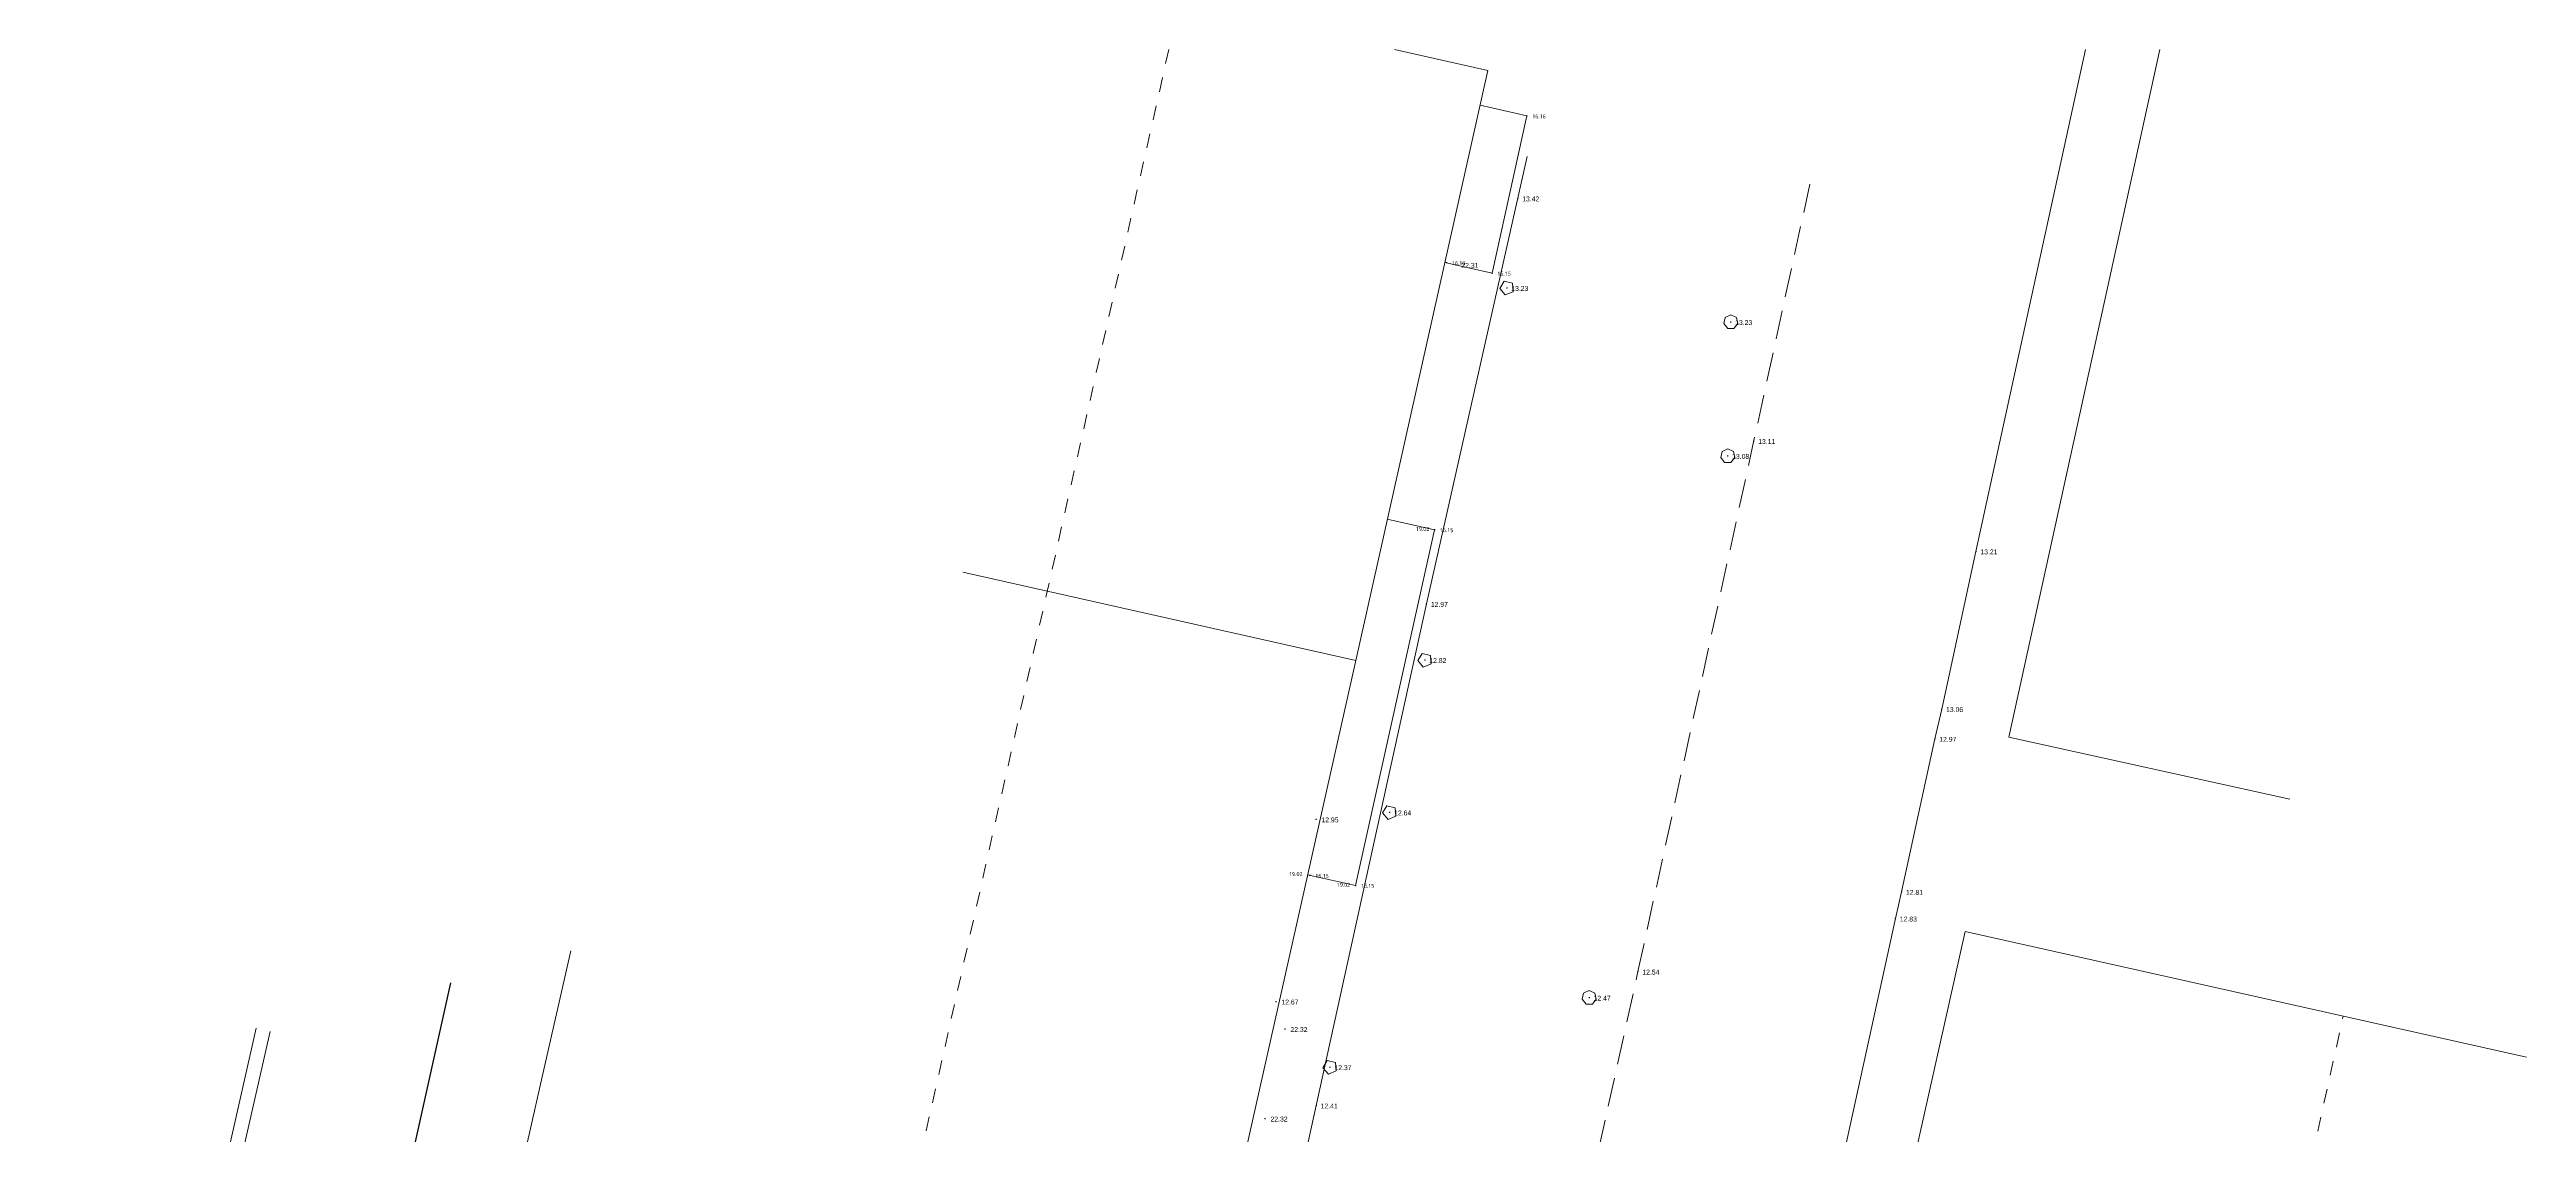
# Model space of a CAD drawing. Header units: millimetres. Extents: x 1778 to 2471, y 1406 to 1876.
# Drawn here: x 1850.54 to 1893.59, y 1548.08 to 1566.92 of the extents above; entities that cross this region are included whole.
import ezdxf
from ezdxf.enums import TextEntityAlignment as Align

# ---------------------------------------------------------------- set-up
doc = ezdxf.new("R2010")
doc.units = ezdxf.units.MM
doc.linetypes.add('RAYITAS', pattern=[0.5, 0.25, -0.25])
doc.linetypes.add('TRAZOS', pattern=[0.75, 0.5, -0.25])
for name, color, linetype, lineweight in [('02_Lev_22abril2023', 7, 'Continuous', 0), ('05_Cerceas', 7, 'Continuous', 0), ('06_Soleiras', 7, 'Continuous', 0), ('10_Varandas_Pnts', 7, 'Continuous', 0), ('construcao', 6, 'Continuous', 0), ('cxs', 7, 'Continuous', 0), ('cxs_agua', 7, 'Continuous', 0), ('cxs_Gaz', 7, 'Continuous', 0), ('lancil', 7, 'Continuous', 0), ('lancilete', 7, 'Continuous', 0), ('linha_cume', 7, 'Continuous', 0), ('muro', 7, 'Continuous', 0), ('telheiro', 6, 'Continuous', 0), ('varanda', 7, 'Continuous', 0)]:
    doc.layers.add(name, color=color, linetype=linetype, lineweight=lineweight)
doc.layers.add('ARQ_LINHA_CORTE', color=4, linetype='Continuous')
doc.styles.add('Arial', font='arial.ttf', dxfattribs={"height": 0.2})
doc.styles.add('Segoe UI', font='segoeui.ttf', dxfattribs={"height": 0.2})

msp = doc.modelspace()

# ---------------------------------------------------------------- linework, layer by layer
at = {"layer": '02_Lev_22abril2023', "linetype": 'Continuous', "lineweight": 0}
for p, q in [((1876.051, 1564.336), (1876.068, 1564.336)), ((1876.06, 1564.328), (1876.06, 1564.345)), ((1875.861, 1562.78), (1875.878, 1562.78)), ((1875.87, 1562.772), (1875.87, 1562.789)), ((1879.752, 1562.188), (1879.769, 1562.188)), ((1879.761, 1562.18), (1879.761, 1562.197)), ((1879.7, 1559.863), (1879.717, 1559.863)), ((1879.708, 1559.854), (1879.708, 1559.871)), ((1880.153, 1560.121), (1880.17, 1560.121)), ((1880.161, 1560.112), (1880.161, 1560.129)), ((1884.014, 1558.204), (1884.031, 1558.204)), ((1884.023, 1558.196), (1884.023, 1558.213)), ((1874.463, 1557.292), (1874.48, 1557.292)), ((1874.472, 1557.283), (1874.472, 1557.3)), ((1874.436, 1556.317), (1874.453, 1556.317)), ((1874.445, 1556.308), (1874.445, 1556.325)), ((1883.418, 1555.465), (1883.435, 1555.465)), ((1883.427, 1555.457), (1883.427, 1555.474)), ((1883.3, 1554.948), (1883.317, 1554.948)), ((1883.308, 1554.939), (1883.308, 1554.956)), ((1873.825, 1553.669), (1873.842, 1553.669)), ((1873.833, 1553.661), (1873.833, 1553.678)), ((1882.721, 1552.29), (1882.738, 1552.29)), ((1882.73, 1552.281), (1882.73, 1552.298)), ((1882.614, 1551.827), (1882.631, 1551.827)), ((1882.623, 1551.818), (1882.623, 1551.835)), ((1878.139, 1550.904), (1878.156, 1550.904)), ((1878.148, 1550.896), (1878.148, 1550.913)), ((1877.292, 1550.452), (1877.309, 1550.452)), ((1877.301, 1550.444), (1877.301, 1550.461)), ((1872.787, 1549.244), (1872.804, 1549.244)), ((1872.796, 1549.236), (1872.796, 1549.253)), ((1872.547, 1548.579), (1872.564, 1548.579)), ((1872.555, 1548.571), (1872.555, 1548.588))]:
    msp.add_line(p, q, dxfattribs=at)
for p in [(1876.06, 1564.336), (1875.87, 1562.78), (1879.761, 1562.188), (1879.708, 1559.863), (1880.161, 1560.121), (1884.023, 1558.204), (1874.472, 1557.292), (1874.445, 1556.317), (1883.427, 1555.465), (1883.308, 1554.948), (1873.833, 1553.669), (1882.73, 1552.29), (1882.623, 1551.827), (1878.148, 1550.904), (1877.301, 1550.452), (1872.796, 1549.244), (1872.555, 1548.579)]:
    msp.add_point(p, dxfattribs=at)
at = {"layer": '05_Cerceas', "linetype": 'Continuous', "lineweight": 0}
for p, q in [((1874.976, 1563.181), (1874.993, 1563.181)), ((1874.984, 1563.173), (1874.984, 1563.19)), ((1872.005, 1549.907), (1872.022, 1549.907)), ((1872.014, 1549.898), (1872.014, 1549.915)), ((1871.659, 1548.352), (1871.676, 1548.352)), ((1871.667, 1548.344), (1871.667, 1548.361))]:
    msp.add_line(p, q, dxfattribs=at)
for p in [(1874.984, 1563.181), (1872.014, 1549.907), (1871.667, 1548.352)]:
    msp.add_point(p, dxfattribs=at)
at = {"layer": '06_Soleiras', "linetype": 'Continuous', "lineweight": 0}
for p, q in [((1872.544, 1553.549), (1872.561, 1553.549)), ((1872.553, 1553.54), (1872.553, 1553.557)), ((1871.848, 1550.385), (1871.865, 1550.385)), ((1871.857, 1550.376), (1871.857, 1550.393))]:
    msp.add_line(p, q, dxfattribs=at)
for p in [(1872.553, 1553.549), (1871.857, 1550.385)]:
    msp.add_point(p, dxfattribs=at)
at = {"layer": '10_Varandas_Pnts', "linetype": 'Continuous', "lineweight": 0}
for p, q in [((1876.21, 1565.768), (1876.227, 1565.768)), ((1876.218, 1565.76), (1876.218, 1565.777)), ((1874.813, 1563.218), (1874.83, 1563.218)), ((1874.821, 1563.21), (1874.821, 1563.227)), ((1875.603, 1563.035), (1875.62, 1563.035)), ((1875.612, 1563.027), (1875.612, 1563.044)), ((1874.604, 1558.579), (1874.621, 1558.579)), ((1874.606, 1558.581), (1874.623, 1558.581)), ((1874.612, 1558.571), (1874.612, 1558.588)), ((1874.615, 1558.572), (1874.615, 1558.589)), ((1872.401, 1552.585), (1872.418, 1552.585)), ((1872.409, 1552.577), (1872.409, 1552.594)), ((1872.439, 1552.576), (1872.456, 1552.576)), ((1872.447, 1552.567), (1872.447, 1552.584)), ((1873.231, 1552.402), (1873.248, 1552.402)), ((1873.231, 1552.399), (1873.248, 1552.399)), ((1873.239, 1552.391), (1873.239, 1552.408)), ((1873.24, 1552.394), (1873.24, 1552.411))]:
    msp.add_line(p, q, dxfattribs=at)
for p in [(1876.218, 1565.768), (1874.821, 1563.218), (1875.612, 1563.035), (1874.612, 1558.579), (1874.615, 1558.581), (1872.409, 1552.585), (1872.447, 1552.576), (1873.239, 1552.399), (1873.24, 1552.402)]:
    msp.add_point(p, dxfattribs=at)
at = {"layer": 'ARQ_LINHA_CORTE'}
msp.add_line((1857.508, 1550.71), (1850.538, 1519.352), dxfattribs=at)
at = {"layer": 'construcao', "linetype": 'Continuous', "lineweight": 9}
for p, q in [((1875.539, 1566.557), (1873.917, 1566.921)), ((1884.594, 1554.974), (1887.221, 1566.921)), ((1875.539, 1566.557), (1873.241, 1556.309)), ((1873.241, 1556.309), (1866.411, 1557.843)), ((1873.241, 1556.309), (1870.527, 1544.228)), ((1884.594, 1554.974), (1889.477, 1553.901)), ((1859.601, 1551.264), (1859.102, 1549.075)), ((1881.851, 1542.758), (1883.833, 1551.603)), ((1883.833, 1551.603), (1893.591, 1549.416)), ((1859.102, 1549.075), (1858.602, 1546.885))]:
    msp.add_line(p, q, dxfattribs=at)
at = {"layer": 'cxs', "linetype": 'Continuous', "lineweight": 0}
for points in [[(1875.822, 1562.896), (1875.745, 1562.771), (1875.841, 1562.659), (1875.976, 1562.715), (1875.965, 1562.862), (1875.822, 1562.896)], [(1874.397, 1556.432), (1874.32, 1556.307), (1874.416, 1556.195), (1874.552, 1556.252), (1874.54, 1556.398), (1874.397, 1556.432)], [(1873.785, 1553.785), (1873.708, 1553.66), (1873.804, 1553.548), (1873.94, 1553.604), (1873.928, 1553.751), (1873.785, 1553.785)], [(1872.748, 1549.36), (1872.671, 1549.235), (1872.767, 1549.123), (1872.903, 1549.179), (1872.891, 1549.326), (1872.748, 1549.36)]]:
    msp.add_lwpolyline(points, dxfattribs=at)
at = {"layer": 'cxs_agua', "linetype": 'Continuous', "lineweight": 5}
for points in [[(1875.822, 1562.896), (1875.745, 1562.771), (1875.841, 1562.659), (1875.976, 1562.715), (1875.965, 1562.862), (1875.822, 1562.896)], [(1874.397, 1556.432), (1874.32, 1556.307), (1874.416, 1556.195), (1874.552, 1556.252), (1874.54, 1556.398), (1874.397, 1556.432)], [(1873.785, 1553.785), (1873.708, 1553.66), (1873.804, 1553.548), (1873.94, 1553.604), (1873.928, 1553.751), (1873.785, 1553.785)], [(1872.748, 1549.36), (1872.671, 1549.235), (1872.767, 1549.123), (1872.903, 1549.179), (1872.891, 1549.326), (1872.748, 1549.36)]]:
    msp.add_lwpolyline(points, dxfattribs=at)
at = {"layer": 'cxs_Gaz', "linetype": 'Continuous', "lineweight": 5}
for points in [[(1879.761, 1562.313), (1879.663, 1562.266), (1879.639, 1562.16), (1879.707, 1562.075), (1879.815, 1562.075), (1879.883, 1562.16), (1879.859, 1562.266), (1879.761, 1562.313)], [(1879.708, 1559.988), (1879.611, 1559.941), (1879.586, 1559.835), (1879.654, 1559.75), (1879.763, 1559.75), (1879.83, 1559.835), (1879.806, 1559.941), (1879.708, 1559.988)], [(1877.301, 1550.577), (1877.203, 1550.53), (1877.179, 1550.424), (1877.246, 1550.339), (1877.355, 1550.339), (1877.423, 1550.424), (1877.398, 1550.53), (1877.301, 1550.577)]]:
    msp.add_lwpolyline(points, dxfattribs=at)
at = {"layer": 'lancil', "linetype": 'Continuous', "lineweight": 9}
for p, q in [((1884.023, 1558.204), (1885.924, 1566.921)), ((1874.472, 1557.292), (1876.224, 1565.063)), ((1883.427, 1555.465), (1884.023, 1558.204)), ((1872.555, 1548.579), (1874.472, 1557.292)), ((1883.308, 1554.948), (1883.427, 1555.465)), ((1882.73, 1552.29), (1883.308, 1554.948)), ((1882.623, 1551.827), (1882.73, 1552.29)), ((1881.319, 1545.875), (1882.623, 1551.827)), ((1871.051, 1541.778), (1872.555, 1548.579))]:
    msp.add_line(p, q, dxfattribs=at)
at = {"layer": 'lancilete', "linetype": 'TRAZOS', "lineweight": 5}
for p, q in [((1878.148, 1550.904), (1881.166, 1564.72)), ((1876.176, 1541.975), (1878.148, 1550.904))]:
    msp.add_line(p, q, dxfattribs=at)
at = {"layer": 'linha_cume', "linetype": 'RAYITAS', "lineweight": 20}
for p, q in [((1869.993, 1566.921), (1865.165, 1545.426)), ((1888.448, 1541.296), (1890.406, 1550.13))]:
    msp.add_line(p, q, dxfattribs=at)
at = {"layer": 'muro', "linetype": 'Continuous', "lineweight": 5}
for p, q in [((1854.132, 1549.921), (1853.623, 1547.691)), ((1854.376, 1549.865), (1853.876, 1547.676))]:
    msp.add_line(p, q, dxfattribs=at)
at = {"layer": 'telheiro', "linetype": 'Continuous', "lineweight": 0}
for points in [[(1879.761, 1562.313), (1879.663, 1562.266), (1879.639, 1562.16), (1879.707, 1562.075), (1879.815, 1562.075), (1879.883, 1562.16), (1879.859, 1562.266), (1879.761, 1562.313)], [(1879.708, 1559.988), (1879.611, 1559.941), (1879.586, 1559.835), (1879.654, 1559.75), (1879.763, 1559.75), (1879.83, 1559.835), (1879.806, 1559.941), (1879.708, 1559.988)], [(1877.301, 1550.577), (1877.203, 1550.53), (1877.179, 1550.424), (1877.246, 1550.339), (1877.355, 1550.339), (1877.423, 1550.424), (1877.398, 1550.53), (1877.301, 1550.577)]]:
    msp.add_lwpolyline(points, dxfattribs=at)
at = {"layer": 'varanda', "linetype": 'Continuous', "lineweight": 5}
for p, q in [((1875.404, 1565.957), (1876.218, 1565.768)), ((1875.612, 1563.035), (1876.218, 1565.768)), ((1874.791, 1563.225), (1875.612, 1563.035)), ((1873.24, 1552.402), (1874.612, 1558.579)), ((1874.612, 1558.579), (1873.791, 1558.762)), ((1872.404, 1552.585), (1873.24, 1552.402))]:
    msp.add_line(p, q, dxfattribs=at)

# ---------------------------------------------------------------- texts
at = {"layer": '02_Lev_22abril2023', "style": 'Arial'}
for s, p in [('13.42', (1876.136, 1564.284)), ('13.23', (1875.946, 1562.729)), ('13.23', (1879.837, 1562.136)), ('13.08', (1879.785, 1559.811)), ('13.11', (1880.238, 1560.069)), ('13.21', (1884.099, 1558.153)), ('12.97', (1874.548, 1557.24)), ('12.82', (1874.521, 1556.265)), ('13.06', (1883.503, 1555.413)), ('12.97', (1883.385, 1554.896)), ('12.64', (1873.91, 1553.618)), ('12.81', (1882.806, 1552.238)), ('12.83', (1882.699, 1551.775)), ('12.54', (1878.224, 1550.853)), ('12.47', (1877.377, 1550.4)), ('12.37', (1872.872, 1549.193)), ('12.41', (1872.632, 1548.527))]:
    msp.add_text(s, height=0.085, dxfattribs=at).set_placement(p)
at = {"layer": '05_Cerceas', "style": 'Arial'}
for s, p in [('22.31', (1875.078, 1563.13)), ('22.32', (1872.107, 1549.855)), ('22.32', (1871.761, 1548.3))]:
    msp.add_text(s, height=0.085, dxfattribs=at).set_placement(p)
at = {"layer": '06_Soleiras', "style": 'Arial'}
for s, p in [('12.95', (1872.646, 1553.497)), ('12.67', (1871.95, 1550.333))]:
    msp.add_text(s, height=0.085, dxfattribs=at).set_placement(p)
at = {"layer": '10_Varandas_Pnts', "style": 'Segoe UI'}
for s, p in [('16.16', (1876.312, 1565.727)), ('16.16', (1874.915, 1563.177)), ('16.15', (1875.705, 1562.994)), ('16.15', (1874.706, 1558.538)), ('16.15', (1872.541, 1552.534)), ('16.15', (1873.333, 1552.361))]:
    msp.add_text(s, height=0.068, dxfattribs=at).set_placement(p)
for p in [(1874.521, 1558.539), (1872.316, 1552.544), (1873.146, 1552.358)]:
    msp.add_text('19.02', height=0.068, dxfattribs=at).set_placement(p, align=Align.BOTTOM_RIGHT)

doc.saveas('drawing.dxf')
